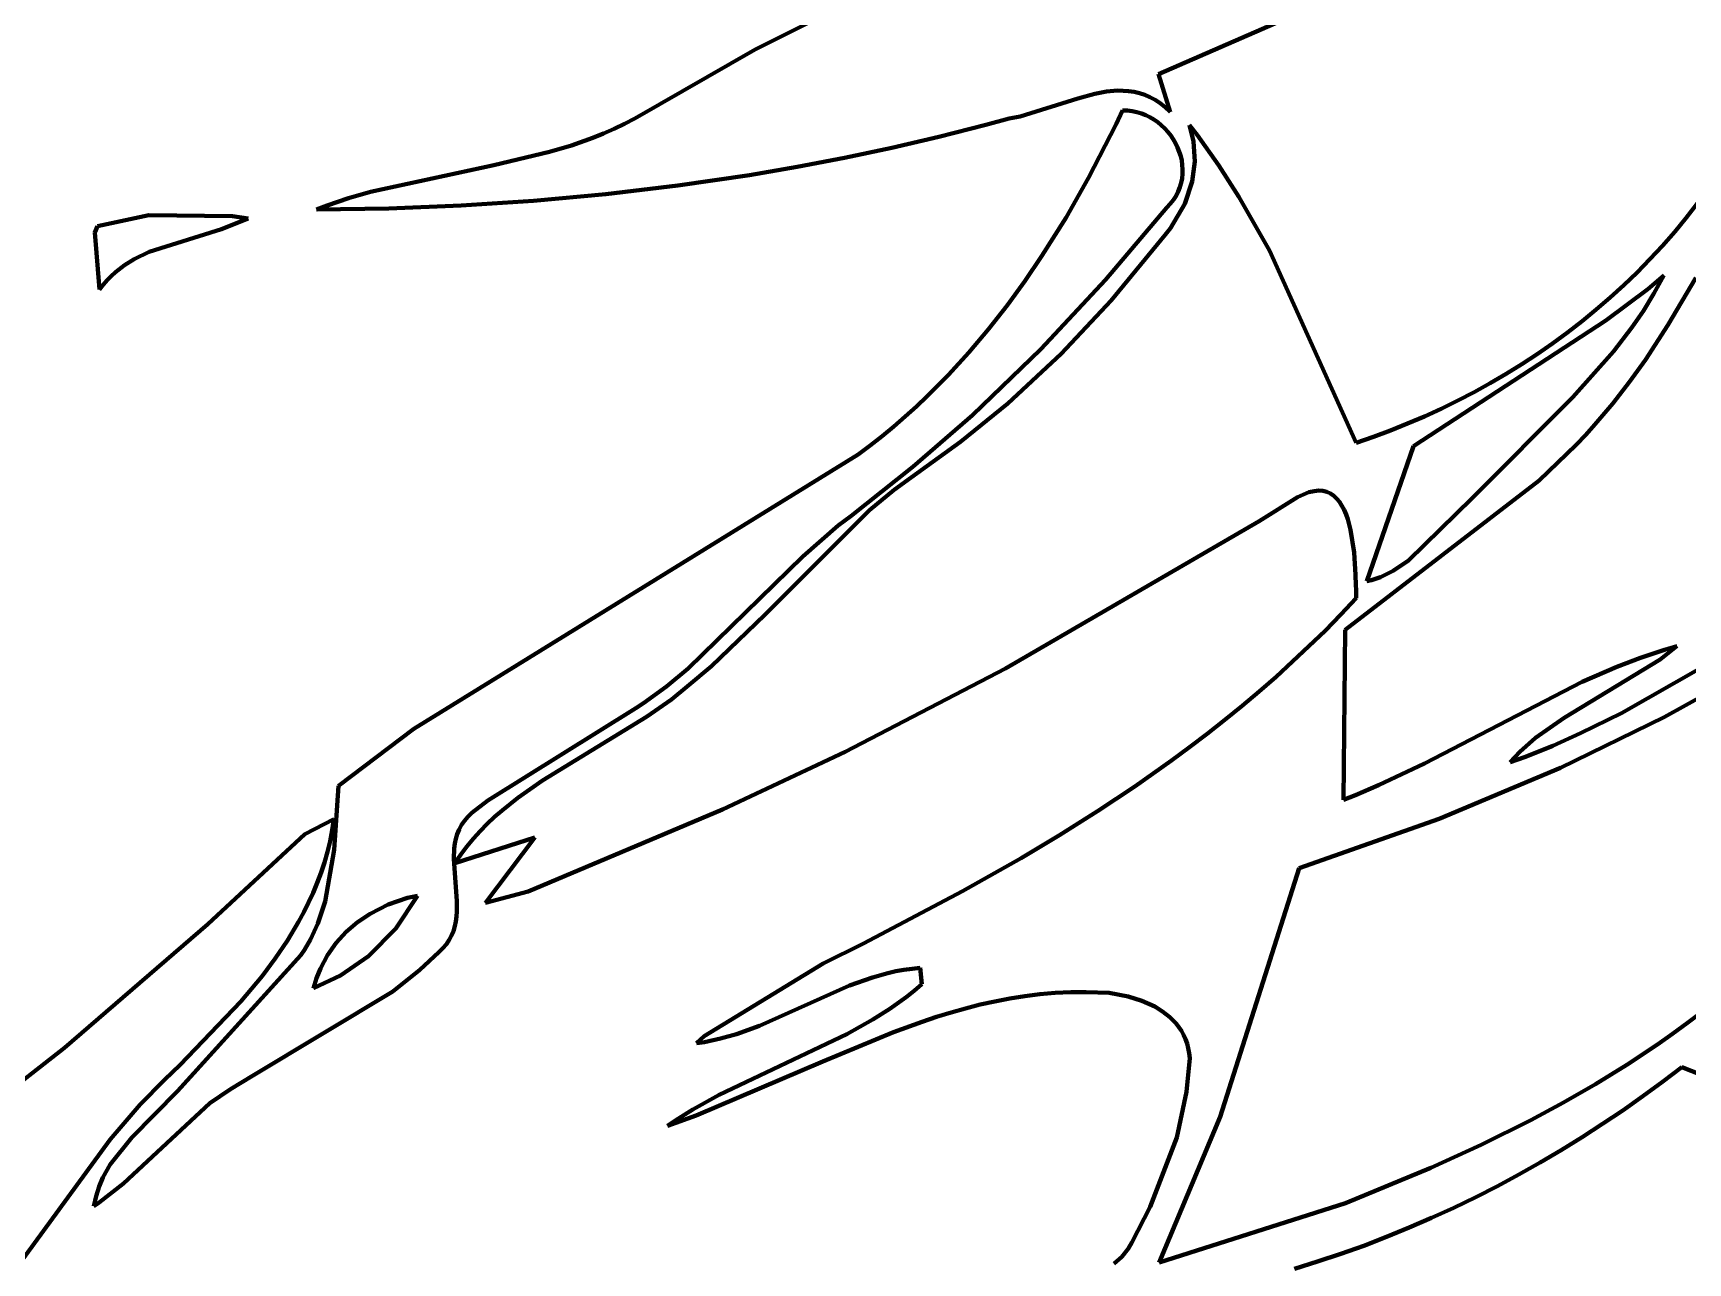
# Model space of a CAD drawing. Header units: millimetres. Extents: x 0 to 9.3, y 0 to 12.
# Drawn here: x 5.977 to 7.584, y 3.494 to 4.689 of the extents above; entities that cross this region are included whole.
import ezdxf

# ---------------------------------------------------------------- set-up
doc = ezdxf.new("R2010")
doc.units = ezdxf.units.MM
for name, color, linetype, lineweight in [('color#000000ff', 7, 'CONTINUOUS', 100), ('color#1c1c1cff', 7, 'CONTINUOUS', 100), ('color#212121ff', 7, 'CONTINUOUS', 100), ('color#ffffffff', 7, 'CONTINUOUS', 100)]:
    doc.layers.add(name, color=color, linetype=linetype, lineweight=lineweight)

msp = doc.modelspace()

# ---------------------------------------------------------------- linework, layer by layer
at = {"layer": 'color#000000ff'}
for p, q in [((7.0286, 4.6005), (7.0348, 4.6137)), ((7.0348, 4.6137), (7.0396, 4.6136)), ((7.0396, 4.6136), (7.0443, 4.613)), ((7.0443, 4.613), (7.0488, 4.6121)), ((7.0488, 4.6121), (7.0532, 4.6108)), ((7.0019, 4.5483), (7.0286, 4.6005)), ((7.0532, 4.6108), (7.0574, 4.6091)), ((7.0574, 4.6091), (7.0615, 4.6071)), ((7.0615, 4.6071), (7.0654, 4.6048)), ((7.0654, 4.6048), (7.0691, 4.6023)), ((7.0691, 4.6023), (7.0725, 4.5994)), ((7.0725, 4.5994), (7.0758, 4.5963)), ((7.0758, 4.5963), (7.0788, 4.593)), ((7.0788, 4.593), (7.0816, 4.5894)), ((7.0816, 4.5894), (7.0841, 4.5857)), ((7.0841, 4.5857), (7.0864, 4.5819)), ((7.0864, 4.5819), (7.0883, 4.5779)), ((7.0883, 4.5779), (7.0899, 4.5737)), ((7.0899, 4.5737), (7.0913, 4.5695)), ((7.0913, 4.5695), (7.0923, 4.5652)), ((7.0923, 4.5652), (7.0929, 4.5609)), ((6.9801, 4.5099), (7.0019, 4.5483)), ((7.0927, 4.5478), (7.0919, 4.5435)), ((7.0932, 4.5522), (7.0927, 4.5478)), ((7.0929, 4.5609), (7.0932, 4.5565)), ((7.0932, 4.5565), (7.0932, 4.5522)), ((7.0889, 4.535), (7.0868, 4.5309)), ((7.0906, 4.5392), (7.0889, 4.535)), ((7.0919, 4.5435), (7.0906, 4.5392)), ((7.0777, 4.5195), (7.0183, 4.4491)), ((7.0812, 4.5232), (7.0777, 4.5195)), ((7.0842, 4.527), (7.0812, 4.5232)), ((7.0868, 4.5309), (7.0842, 4.527)), ((6.9566, 4.4724), (6.9801, 4.5099)), ((6.9401, 4.4481), (6.9566, 4.4724)), ((6.9228, 4.4243), (6.9401, 4.4481)), ((7.0183, 4.4491), (6.9554, 4.3818)), ((6.9047, 4.4012), (6.9228, 4.4243)), ((6.8857, 4.3788), (6.9047, 4.4012)), ((6.866, 4.3571), (6.8857, 4.3788)), ((6.9554, 4.3818), (6.889, 4.3179)), ((6.8453, 4.3363), (6.866, 4.3571)), ((6.8238, 4.3164), (6.8347, 4.3262)), ((6.8347, 4.3262), (6.8453, 4.3363)), ((6.8014, 4.2974), (6.8127, 4.3068)), ((6.8127, 4.3068), (6.8238, 4.3164)), ((6.889, 4.3179), (6.8312, 4.2675)), ((6.7898, 4.2883), (6.8014, 4.2974)), ((6.3468, 4.0133), (6.778, 4.2795)), ((6.778, 4.2795), (6.7898, 4.2883)), ((6.8312, 4.2675), (6.7711, 4.2197)), ((6.7588, 4.2105), (6.7244, 4.1804)), ((6.7711, 4.2197), (6.7588, 4.2105)), ((6.7244, 4.1804), (6.6132, 4.0716)), ((6.6132, 4.0716), (6.5921, 4.0542)), ((6.5921, 4.0542), (6.5698, 4.0382)), ((6.5698, 4.0382), (6.5621, 4.0332)), ((6.5621, 4.0332), (6.4186, 3.9435)), ((6.2736, 3.9579), (6.3468, 4.0133)), ((6.2692, 3.8956), (6.2736, 3.9579)), ((6.4186, 3.9435), (6.4031, 3.9316)), ((6.2409, 3.9109), (6.269, 3.9253)), ((6.269, 3.9253), (6.2674, 3.9146)), ((6.3958, 3.9239), (6.3929, 3.9198)), ((6.3991, 3.9278), (6.3958, 3.9239)), ((6.4031, 3.9316), (6.3991, 3.9278)), ((6.1467, 3.8234), (6.2409, 3.9109)), ((6.2674, 3.9146), (6.2653, 3.904)), ((6.3875, 3.9064), (6.3865, 3.9017)), ((6.3889, 3.911), (6.3875, 3.9064)), ((6.3907, 3.9155), (6.3889, 3.911)), ((6.3929, 3.9198), (6.3907, 3.9155)), ((6.2628, 3.8937), (6.2599, 3.8835)), ((6.2606, 3.8454), (6.2692, 3.8956)), ((6.2653, 3.904), (6.2628, 3.8937)), ((6.3859, 3.8969), (6.3854, 3.887)), ((6.3865, 3.9017), (6.3859, 3.8969)), ((6.2566, 3.8735), (6.2529, 3.8636)), ((6.2599, 3.8835), (6.2566, 3.8735)), ((6.3854, 3.887), (6.3883, 3.8459)), ((6.2529, 3.8636), (6.2489, 3.8539)), ((6.2445, 3.8444), (6.2398, 3.835)), ((6.2489, 3.8539), (6.2445, 3.8444)), ((6.2535, 3.824), (6.2606, 3.8454)), ((6.3217, 3.8425), (6.3042, 3.8336)), ((6.3405, 3.8489), (6.3217, 3.8425)), ((6.3292, 3.8192), (6.3503, 3.8511)), ((6.3503, 3.8511), (6.3405, 3.8489)), ((6.3883, 3.8459), (6.3884, 3.8358)), ((6.2348, 3.8257), (6.2239, 3.8076)), ((6.2398, 3.835), (6.2348, 3.8257)), ((6.2921, 3.8254), (6.281, 3.8159)), ((6.3042, 3.8336), (6.2921, 3.8254)), ((6.3874, 3.8261), (6.3865, 3.8214)), ((6.388, 3.8309), (6.3874, 3.8261)), ((6.3884, 3.8358), (6.388, 3.8309)), ((6.0076, 3.7033), (6.1467, 3.8234)), ((6.2405, 3.7986), (6.2463, 3.8086)), ((6.2463, 3.8086), (6.2535, 3.824)), ((6.281, 3.8159), (6.2712, 3.8052)), ((6.3027, 3.7923), (6.3292, 3.8192)), ((6.3833, 3.8124), (6.3811, 3.8081)), ((6.3851, 3.8168), (6.3833, 3.8124)), ((6.3865, 3.8214), (6.3851, 3.8168)), ((6.1171, 3.6614), (6.2369, 3.7934)), ((6.2239, 3.8076), (6.2121, 3.7901)), ((6.2369, 3.7934), (6.2405, 3.7986)), ((6.2628, 3.7933), (6.2559, 3.7803)), ((6.2712, 3.8052), (6.2628, 3.7933)), ((6.2754, 3.7735), (6.3027, 3.7923)), ((6.3709, 3.7963), (6.3525, 3.7791)), ((6.3749, 3.8), (6.3709, 3.7963)), ((6.3783, 3.8039), (6.3749, 3.8)), ((6.3811, 3.8081), (6.3783, 3.8039)), ((6.2121, 3.7901), (6.1993, 3.773)), ((6.2559, 3.7803), (6.2523, 3.771)), ((6.3525, 3.7791), (6.3264, 3.7582)), ((6.1993, 3.773), (6.1788, 3.7484)), ((6.2494, 3.7612), (6.2754, 3.7735)), ((6.2523, 3.771), (6.2494, 3.7612)), ((6.1788, 3.7484), (6.1197, 3.6869)), ((6.3264, 3.7582), (6.1901, 3.6761)), ((5.9352, 3.6468), (6.0076, 3.7033)), ((6.1197, 3.6869), (6.1047, 3.6724)), ((6.1047, 3.6724), (6.0811, 3.6482)), ((6.1901, 3.6761), (6.1686, 3.6633)), ((6.0811, 3.6482), (6.0517, 3.6142)), ((6.1486, 3.6496), (6.0649, 3.5715)), ((6.0729, 3.6162), (6.1171, 3.6614)), ((6.1686, 3.6633), (6.1486, 3.6496)), ((6.0518, 3.5899), (6.0729, 3.6162)), ((6.0517, 3.6142), (5.9258, 3.4417)), ((6.0448, 3.5775), (6.0518, 3.5899)), ((6.0381, 3.5594), (6.041, 3.5687)), ((6.041, 3.5687), (6.0448, 3.5775)), ((6.0649, 3.5715), (6.0412, 3.553)), ((6.0361, 3.5496), (6.0381, 3.5594)), ((6.0412, 3.553), (6.0361, 3.5496))]:
    msp.add_line(p, q, dxfattribs=at)
at = {"layer": 'color#1c1c1cff'}
for p, q in [((6.3042, 3.8336), (6.3217, 3.8425)), ((6.3217, 3.8425), (6.3405, 3.8489)), ((6.3503, 3.8511), (6.3292, 3.8192)), ((6.3405, 3.8489), (6.3503, 3.8511)), ((6.281, 3.8159), (6.2921, 3.8254)), ((6.2921, 3.8254), (6.3042, 3.8336)), ((6.2712, 3.8052), (6.281, 3.8159)), ((6.3292, 3.8192), (6.3027, 3.7923)), ((6.2559, 3.7803), (6.2628, 3.7933)), ((6.2628, 3.7933), (6.2712, 3.8052)), ((6.3027, 3.7923), (6.2754, 3.7735)), ((6.2523, 3.771), (6.2559, 3.7803)), ((6.2754, 3.7735), (6.2494, 3.7612)), ((6.2494, 3.7612), (6.2523, 3.771))]:
    msp.add_line(p, q, dxfattribs=at)
at = {"layer": 'color#212121ff'}
for p, q in [((6.6782, 4.6729), (6.7615, 4.7148)), ((7.2104, 4.7103), (7.0699, 4.6491)), ((6.5612, 4.6059), (6.6782, 4.6729)), ((7.0699, 4.6491), (7.081, 4.6123)), ((7.0081, 4.63), (6.9913, 4.6255)), ((7.0192, 4.632), (7.0081, 4.63)), ((7.0301, 4.633), (7.0192, 4.632)), ((7.0355, 4.6329), (7.0301, 4.633)), ((7.0408, 4.6325), (7.0355, 4.6329)), ((7.0461, 4.6317), (7.0408, 4.6325)), ((7.0513, 4.6305), (7.0461, 4.6317)), ((7.0565, 4.6288), (7.0513, 4.6305)), ((7.0615, 4.6266), (7.0565, 4.6288)), ((6.9913, 4.6255), (6.9356, 4.6079)), ((7.0665, 4.6239), (7.0615, 4.6266)), ((7.0714, 4.6207), (7.0665, 4.6239)), ((7.0763, 4.6168), (7.0714, 4.6207)), ((7.081, 4.6123), (7.0763, 4.6168)), ((6.5309, 4.5914), (6.5411, 4.5959)), ((6.5411, 4.5959), (6.5512, 4.6007)), ((6.5512, 4.6007), (6.5612, 4.6059)), ((6.9021, 4.5997), (6.8566, 4.5882)), ((6.9248, 4.6059), (6.9021, 4.5997)), ((6.9356, 4.6079), (6.9248, 4.6059)), ((7.1038, 4.5837), (7.1, 4.5996)), ((7.1, 4.5996), (7.1073, 4.59)), ((6.4785, 4.5734), (6.4997, 4.5798)), ((6.4997, 4.5798), (6.5206, 4.5873)), ((6.5206, 4.5873), (6.5309, 4.5914)), ((6.8566, 4.5882), (6.8109, 4.5775)), ((7.1051, 4.5641), (7.1038, 4.5837)), ((7.1073, 4.59), (7.1283, 4.5604)), ((6.4244, 4.5605), (6.4785, 4.5734)), ((6.765, 4.5678), (6.7189, 4.559)), ((6.8109, 4.5775), (6.765, 4.5678)), ((7.1026, 4.5449), (7.1051, 4.5641)), ((6.3047, 4.5348), (6.4244, 4.5605)), ((6.6727, 4.551), (6.603, 4.5407)), ((6.7189, 4.559), (6.6727, 4.551)), ((7.1283, 4.5604), (7.1478, 4.5299)), ((6.2834, 4.5286), (6.3047, 4.5348)), ((6.5331, 4.5324), (6.463, 4.5259)), ((6.603, 4.5407), (6.5331, 4.5324)), ((7.0953, 4.523), (7.1026, 4.5449)), ((6.2521, 4.5174), (6.2625, 4.5214)), ((6.3224, 4.5184), (6.2521, 4.5174)), ((6.2625, 4.5214), (6.2834, 4.5286)), ((6.3927, 4.5213), (6.3224, 4.5184)), ((6.463, 4.5259), (6.3927, 4.5213)), ((7.0813, 4.4993), (7.0953, 4.523)), ((7.1478, 4.5299), (7.1774, 4.4776)), ((7.5823, 4.5096), (7.5933, 4.5237)), ((6.037, 4.4952), (6.0396, 4.5014)), ((6.0396, 4.5014), (6.0893, 4.5121)), ((6.0893, 4.5121), (6.1706, 4.511)), ((6.1857, 4.5087), (6.1598, 4.4985)), ((6.1706, 4.511), (6.1857, 4.5087)), ((7.0764, 4.493), (7.0813, 4.4993)), ((7.571, 4.4958), (7.5823, 4.5096)), ((6.0415, 4.4398), (6.037, 4.4952)), ((6.1598, 4.4985), (6.0898, 4.4764)), ((7.0239, 4.4291), (7.0764, 4.493)), ((7.5592, 4.4824), (7.571, 4.4958)), ((6.075, 4.4692), (6.0656, 4.4634)), ((6.0898, 4.4764), (6.075, 4.4692)), ((7.1774, 4.4776), (7.2618, 4.291)), ((7.5345, 4.4565), (7.547, 4.4693)), ((7.547, 4.4693), (7.5592, 4.4824)), ((6.0528, 4.4529), (6.0488, 4.4489)), ((6.0569, 4.4567), (6.0528, 4.4529)), ((6.0656, 4.4634), (6.0569, 4.4567)), ((7.5216, 4.4441), (7.5345, 4.4565)), ((7.5604, 4.4534), (7.5448, 4.4403)), ((7.5509, 4.436), (7.5604, 4.4534)), ((7.5915, 4.4512), (7.5645, 4.4052)), ((6.045, 4.4445), (6.0415, 4.4398)), ((6.0488, 4.4489), (6.045, 4.4445)), ((7.5448, 4.4403), (7.5042, 4.4097)), ((7.5084, 4.432), (7.5216, 4.4441)), ((7.5406, 4.4191), (7.5509, 4.436)), ((6.9753, 4.3775), (7.0239, 4.4291)), ((7.481, 4.409), (7.4948, 4.4203)), ((7.4948, 4.4203), (7.5084, 4.432)), ((7.5295, 4.4029), (7.5406, 4.4191)), ((7.5042, 4.4097), (7.3173, 4.2878)), ((7.4668, 4.398), (7.481, 4.409)), ((7.5115, 4.3795), (7.5295, 4.4029)), ((7.5645, 4.4052), (7.5427, 4.3717)), ((7.4376, 4.3772), (7.4523, 4.3874)), ((7.4523, 4.3874), (7.4668, 4.398)), ((6.9234, 4.3292), (6.9753, 4.3775)), ((7.4226, 4.3674), (7.4376, 4.3772)), ((7.4721, 4.3353), (7.5115, 4.3795)), ((7.5427, 4.3717), (7.5272, 4.3501)), ((7.3919, 4.3488), (7.4074, 4.3579)), ((7.4074, 4.3579), (7.4226, 4.3674)), ((7.3604, 4.3319), (7.3762, 4.3402)), ((7.3762, 4.3402), (7.3919, 4.3488)), ((7.5272, 4.3501), (7.5108, 4.329)), ((6.8776, 4.2919), (6.9234, 4.3292)), ((7.3281, 4.3166), (7.3443, 4.324)), ((7.3443, 4.324), (7.3604, 4.3319)), ((7.3743, 4.2372), (7.4721, 4.3353)), ((7.5108, 4.329), (7.4936, 4.3087)), ((7.2952, 4.3029), (7.3117, 4.3096)), ((7.3117, 4.3096), (7.3281, 4.3166)), ((7.4936, 4.3087), (7.4846, 4.2987)), ((6.8296, 4.2574), (6.8776, 4.2919)), ((7.2618, 4.291), (7.2785, 4.2967)), ((7.2785, 4.2967), (7.2952, 4.3029)), ((7.4846, 4.2987), (7.4753, 4.289)), ((7.3173, 4.2878), (7.272, 4.1565)), ((7.4753, 4.289), (7.4395, 4.2545)), ((6.7892, 4.2255), (6.813, 4.2452)), ((6.813, 4.2452), (6.8296, 4.2574)), ((7.2159, 4.2429), (7.2106, 4.2409)), ((7.2208, 4.2441), (7.2159, 4.2429)), ((7.2253, 4.2445), (7.2208, 4.2441)), ((7.2295, 4.2442), (7.2253, 4.2445)), ((7.2333, 4.2432), (7.2295, 4.2442)), ((7.2368, 4.2416), (7.2333, 4.2432)), ((7.4395, 4.2545), (7.2509, 4.1092)), ((7.2049, 4.238), (7.1676, 4.2149)), ((7.2106, 4.2409), (7.2049, 4.238)), ((7.24, 4.2394), (7.2368, 4.2416)), ((7.2429, 4.2367), (7.24, 4.2394)), ((7.2456, 4.2335), (7.2429, 4.2367)), ((7.2479, 4.2299), (7.2456, 4.2335)), ((7.25, 4.2258), (7.2479, 4.2299)), ((7.3124, 4.1765), (7.3743, 4.2372)), ((6.6875, 4.1238), (6.7892, 4.2255)), ((7.1676, 4.2149), (6.9211, 4.0717)), ((7.2519, 4.2214), (7.25, 4.2258)), ((7.2536, 4.2167), (7.2519, 4.2214)), ((7.2563, 4.2065), (7.2536, 4.2167)), ((7.2597, 4.1845), (7.2563, 4.2065)), ((7.2612, 4.1627), (7.2597, 4.1845)), ((7.2615, 4.1527), (7.2612, 4.1627)), ((7.2853, 4.1606), (7.2975, 4.1665)), ((7.2975, 4.1665), (7.3124, 4.1765)), ((7.2616, 4.1481), (7.2615, 4.1527)), ((7.2617, 4.1439), (7.2616, 4.1481)), ((7.272, 4.1565), (7.2765, 4.1577)), ((7.2765, 4.1577), (7.2853, 4.1606)), ((7.2467, 4.1241), (7.2617, 4.14)), ((7.2617, 4.14), (7.2617, 4.1439)), ((6.6357, 4.0739), (6.6875, 4.1238)), ((7.2315, 4.1085), (7.2467, 4.1241)), ((7.5192, 4.0285), (7.6868, 4.1236)), ((7.2159, 4.0933), (7.2315, 4.1085)), ((7.2509, 4.1092), (7.2495, 3.9443)), ((7.2, 4.0784), (7.2159, 4.0933)), ((7.5149, 4.0735), (7.5378, 4.0822)), ((7.5378, 4.0822), (7.5611, 4.0899)), ((7.573, 4.0933), (7.5569, 4.0806)), ((7.5611, 4.0899), (7.573, 4.0933)), ((6.612, 4.0542), (6.6357, 4.0739)), ((6.9211, 4.0717), (6.7654, 3.9909)), ((7.1839, 4.0638), (7.2, 4.0784)), ((7.5569, 4.0806), (7.4636, 4.0239)), ((7.4811, 4.0589), (7.5149, 4.0735)), ((6.5968, 4.0418), (6.612, 4.0542)), ((7.151, 4.0355), (7.1676, 4.0495)), ((7.1676, 4.0495), (7.1839, 4.0638)), ((7.328, 3.9796), (7.4811, 4.0589)), ((7.6307, 4.0632), (7.5607, 4.0246)), ((6.5727, 4.0248), (6.5968, 4.0418)), ((7.1341, 4.0218), (7.151, 4.0355)), ((6.4717, 3.9631), (6.5727, 4.0248)), ((7.1171, 4.0084), (7.1341, 4.0218)), ((7.4636, 4.0239), (7.436, 4.0043)), ((7.5607, 4.0246), (7.4601, 3.9754)), ((7.4795, 4.0088), (7.5192, 4.0285)), ((7.0998, 3.9952), (7.1171, 4.0084)), ((7.436, 4.0043), (7.4207, 3.9908)), ((7.4526, 3.9968), (7.4795, 4.0088)), ((6.7654, 3.9909), (6.6463, 3.9348)), ((7.0823, 3.9823), (7.0998, 3.9952)), ((7.4207, 3.9908), (7.4113, 3.9808)), ((7.4113, 3.9808), (7.4252, 3.9858)), ((7.4252, 3.9858), (7.439, 3.9911)), ((7.439, 3.9911), (7.4526, 3.9968)), ((7.0468, 3.9573), (7.0823, 3.9823)), ((7.2835, 3.9584), (7.328, 3.9796)), ((7.4601, 3.9754), (7.3422, 3.9258)), ((6.4477, 3.9462), (6.4717, 3.9631)), ((7.0106, 3.9332), (7.0468, 3.9573)), ((7.2609, 3.9488), (7.2835, 3.9584)), ((6.4325, 3.934), (6.4477, 3.9462)), ((7.2495, 3.9443), (7.2609, 3.9488)), ((6.4112, 3.9139), (6.418, 3.9209)), ((6.418, 3.9209), (6.4251, 3.9276)), ((6.4251, 3.9276), (6.4325, 3.934)), ((6.6463, 3.9348), (6.4577, 3.8552)), ((6.9738, 3.91), (7.0106, 3.9332)), ((7.3422, 3.9258), (7.2064, 3.8778)), ((6.3982, 3.899), (6.4046, 3.9066)), ((6.4046, 3.9066), (6.4112, 3.9139)), ((6.4164, 3.8442), (6.4643, 3.9077)), ((6.4643, 3.9077), (6.4388, 3.8995)), ((6.9364, 3.8876), (6.9738, 3.91)), ((6.4388, 3.8995), (6.3864, 3.8827)), ((6.3864, 3.8827), (6.3922, 3.8911)), ((6.3922, 3.8911), (6.3982, 3.899)), ((6.8795, 3.8554), (6.9364, 3.8876)), ((7.2064, 3.8778), (7.1295, 3.6362)), ((6.4577, 3.8552), (6.4164, 3.8442)), ((6.7832, 3.8048), (6.8795, 3.8554)), ((6.7443, 3.7854), (6.7832, 3.8048)), ((6.6285, 3.7148), (6.7443, 3.7854)), ((6.8148, 3.7777), (6.8071, 3.776)), ((6.8226, 3.7792), (6.8148, 3.7777)), ((6.8305, 3.7802), (6.8226, 3.7792)), ((6.8385, 3.781), (6.8305, 3.7802)), ((6.8399, 3.7652), (6.8385, 3.781)), ((6.7696, 3.7638), (6.6823, 3.7248)), ((6.7919, 3.7718), (6.7696, 3.7638)), ((6.8071, 3.776), (6.7919, 3.7718)), ((6.8324, 3.7588), (6.8399, 3.7652)), ((6.8089, 3.7412), (6.8248, 3.7526)), ((6.8248, 3.7526), (6.8324, 3.7588)), ((6.8967, 3.7453), (6.8824, 3.7417)), ((6.911, 3.7485), (6.8967, 3.7453)), ((6.9255, 3.7513), (6.911, 3.7485)), ((6.94, 3.7536), (6.9255, 3.7513)), ((6.9547, 3.7554), (6.94, 3.7536)), ((6.9695, 3.7567), (6.9547, 3.7554)), ((6.9845, 3.7574), (6.9695, 3.7567)), ((6.9996, 3.7575), (6.9845, 3.7574)), ((7.0219, 3.7566), (6.9996, 3.7575)), ((7.0403, 3.7533), (7.0219, 3.7566)), ((7.0537, 3.7491), (7.0403, 3.7533)), ((7.0662, 3.7434), (7.0537, 3.7491)), ((6.767, 3.7165), (6.7925, 3.7308)), ((6.7925, 3.7308), (6.8089, 3.7412)), ((6.8402, 3.7287), (6.8124, 3.7186)), ((6.8542, 3.7334), (6.8402, 3.7287)), ((6.8683, 3.7377), (6.8542, 3.7334)), ((6.8824, 3.7417), (6.8683, 3.7377)), ((7.0738, 3.7387), (7.0662, 3.7434)), ((7.0808, 3.7332), (7.0738, 3.7387)), ((7.0868, 3.7269), (7.0808, 3.7332)), ((7.5834, 3.7275), (7.5977, 3.7383)), ((6.6211, 3.7078), (6.6285, 3.7148)), ((6.6446, 3.7123), (6.629, 3.709)), ((6.6432, 3.6578), (6.767, 3.7165)), ((6.6599, 3.7166), (6.6446, 3.7123)), ((6.6823, 3.7248), (6.6599, 3.7166)), ((6.8124, 3.7186), (6.7437, 3.6902)), ((7.0895, 3.7234), (7.0868, 3.7269)), ((7.092, 3.7198), (7.0895, 3.7234)), ((7.0941, 3.7159), (7.092, 3.7198)), ((7.096, 3.7118), (7.0941, 3.7159)), ((7.5543, 3.7067), (7.569, 3.7169)), ((7.569, 3.7169), (7.5834, 3.7275)), ((6.629, 3.709), (6.6211, 3.7078)), ((7.0975, 3.7075), (7.096, 3.7118)), ((7.0987, 3.703), (7.0975, 3.7075)), ((7.0996, 3.6982), (7.0987, 3.703)), ((7.1001, 3.6932), (7.0996, 3.6982)), ((7.5245, 3.6869), (7.5543, 3.7067)), ((6.7437, 3.6902), (6.6207, 3.6377)), ((7.0971, 3.6607), (7.1001, 3.6932)), ((7.494, 3.6681), (7.5245, 3.6869)), ((7.5779, 3.6847), (7.5591, 3.6703)), ((7.6034, 3.6746), (7.5779, 3.6847)), ((7.4629, 3.6502), (7.494, 3.6681)), ((7.5591, 3.6703), (7.54, 3.6563)), ((6.6176, 3.6436), (6.6432, 3.6578)), ((7.0875, 3.6161), (7.0971, 3.6607)), ((7.4313, 3.6332), (7.4629, 3.6502)), ((7.54, 3.6563), (7.5206, 3.6426)), ((6.6207, 3.6377), (6.593, 3.6277)), ((6.593, 3.6277), (6.6011, 3.6332)), ((6.6011, 3.6332), (6.6176, 3.6436)), ((7.1295, 3.6362), (7.0703, 3.4949)), ((7.3831, 3.6092), (7.4313, 3.6332)), ((7.5206, 3.6426), (7.501, 3.6294)), ((7.0618, 3.549), (7.0875, 3.6161)), ((7.4811, 3.6165), (7.4609, 3.604)), ((7.501, 3.6294), (7.4811, 3.6165)), ((7.3341, 3.5868), (7.3831, 3.6092)), ((7.4609, 3.604), (7.4405, 3.592)), ((7.2514, 3.5526), (7.3341, 3.5868)), ((7.4405, 3.592), (7.4198, 3.5803)), ((7.3989, 3.5691), (7.3778, 3.5583)), ((7.4198, 3.5803), (7.3989, 3.5691)), ((7.0703, 3.4949), (7.2514, 3.5526)), ((7.3778, 3.5583), (7.3564, 3.548)), ((7.0439, 3.5142), (7.0618, 3.549)), ((7.3349, 3.5381), (7.3131, 3.5287)), ((7.3564, 3.548), (7.3349, 3.5381)), ((7.2912, 3.5197), (7.2691, 3.5112)), ((7.3131, 3.5287), (7.2912, 3.5197)), ((7.0341, 3.5003), (7.0404, 3.5081)), ((7.0404, 3.5081), (7.0439, 3.5142)), ((7.2468, 3.5033), (7.2243, 3.4958)), ((7.2691, 3.5112), (7.2468, 3.5033)), ((7.0266, 3.494), (7.0341, 3.5003)), ((7.2243, 3.4958), (7.2017, 3.4888))]:
    msp.add_line(p, q, dxfattribs=at)
at = {"layer": 'color#ffffffff'}
for p, q in [((6.7615, 4.7148), (6.6782, 4.6729)), ((7.0699, 4.6491), (7.2104, 4.7103)), ((6.6782, 4.6729), (6.5612, 4.6059)), ((7.081, 4.6123), (7.0699, 4.6491)), ((6.9913, 4.6255), (7.0081, 4.63)), ((7.0081, 4.63), (7.0192, 4.632)), ((7.0192, 4.632), (7.0301, 4.633)), ((7.0301, 4.633), (7.0355, 4.6329)), ((7.0355, 4.6329), (7.0408, 4.6325)), ((7.0408, 4.6325), (7.0461, 4.6317)), ((7.0461, 4.6317), (7.0513, 4.6305)), ((7.0513, 4.6305), (7.0565, 4.6288)), ((7.0565, 4.6288), (7.0615, 4.6266)), ((6.9356, 4.6079), (6.9913, 4.6255)), ((7.0348, 4.6137), (7.0286, 4.6005)), ((7.0396, 4.6136), (7.0348, 4.6137)), ((7.0443, 4.613), (7.0396, 4.6136)), ((7.0488, 4.6121), (7.0443, 4.613)), ((7.0532, 4.6108), (7.0488, 4.6121)), ((7.0615, 4.6266), (7.0665, 4.6239)), ((7.0665, 4.6239), (7.0714, 4.6207)), ((7.0714, 4.6207), (7.0763, 4.6168)), ((7.0763, 4.6168), (7.081, 4.6123)), ((6.5411, 4.5959), (6.5309, 4.5914)), ((6.5512, 4.6007), (6.5411, 4.5959)), ((6.5612, 4.6059), (6.5512, 4.6007)), ((6.8566, 4.5882), (6.9021, 4.5997)), ((6.9021, 4.5997), (6.9248, 4.6059)), ((6.9248, 4.6059), (6.9356, 4.6079)), ((7.0286, 4.6005), (7.0019, 4.5483)), ((7.0574, 4.6091), (7.0532, 4.6108)), ((7.0615, 4.6071), (7.0574, 4.6091)), ((7.0654, 4.6048), (7.0615, 4.6071)), ((7.0691, 4.6023), (7.0654, 4.6048)), ((7.0725, 4.5994), (7.0691, 4.6023)), ((7.0758, 4.5963), (7.0725, 4.5994)), ((7.0788, 4.593), (7.0758, 4.5963)), ((7.1073, 4.59), (7.1, 4.5996)), ((7.1, 4.5996), (7.1038, 4.5837)), ((6.4997, 4.5798), (6.4785, 4.5734)), ((6.5206, 4.5873), (6.4997, 4.5798)), ((6.5309, 4.5914), (6.5206, 4.5873)), ((6.8109, 4.5775), (6.8566, 4.5882)), ((7.0816, 4.5894), (7.0788, 4.593)), ((7.0841, 4.5857), (7.0816, 4.5894)), ((7.0864, 4.5819), (7.0841, 4.5857)), ((7.0883, 4.5779), (7.0864, 4.5819)), ((7.1038, 4.5837), (7.1051, 4.5641)), ((7.1283, 4.5604), (7.1073, 4.59)), ((6.4785, 4.5734), (6.4244, 4.5605)), ((6.7189, 4.559), (6.765, 4.5678)), ((6.765, 4.5678), (6.8109, 4.5775)), ((7.0899, 4.5737), (7.0883, 4.5779)), ((7.0913, 4.5695), (7.0899, 4.5737)), ((7.0923, 4.5652), (7.0913, 4.5695)), ((7.0929, 4.5609), (7.0923, 4.5652)), ((7.1051, 4.5641), (7.1026, 4.5449)), ((6.4244, 4.5605), (6.3047, 4.5348)), ((6.603, 4.5407), (6.6727, 4.551)), ((6.6727, 4.551), (6.7189, 4.559)), ((7.0019, 4.5483), (6.9801, 4.5099)), ((7.0919, 4.5435), (7.0927, 4.5478)), ((7.0927, 4.5478), (7.0932, 4.5522)), ((7.0932, 4.5565), (7.0929, 4.5609)), ((7.0932, 4.5522), (7.0932, 4.5565)), ((7.1478, 4.5299), (7.1283, 4.5604)), ((6.3047, 4.5348), (6.2834, 4.5286)), ((6.463, 4.5259), (6.5331, 4.5324)), ((6.5331, 4.5324), (6.603, 4.5407)), ((7.0868, 4.5309), (7.0889, 4.535)), ((7.0889, 4.535), (7.0906, 4.5392)), ((7.0906, 4.5392), (7.0919, 4.5435)), ((7.1026, 4.5449), (7.0953, 4.523)), ((6.2625, 4.5214), (6.2521, 4.5174)), ((6.2521, 4.5174), (6.3224, 4.5184)), ((6.2834, 4.5286), (6.2625, 4.5214)), ((6.3224, 4.5184), (6.3927, 4.5213)), ((6.3927, 4.5213), (6.463, 4.5259)), ((7.0183, 4.4491), (7.0777, 4.5195)), ((7.0777, 4.5195), (7.0812, 4.5232)), ((7.0812, 4.5232), (7.0842, 4.527)), ((7.0953, 4.523), (7.0813, 4.4993)), ((7.0842, 4.527), (7.0868, 4.5309)), ((7.1774, 4.4776), (7.1478, 4.5299)), ((7.5933, 4.5237), (7.5823, 4.5096)), ((6.0396, 4.5014), (6.037, 4.4952)), ((6.0893, 4.5121), (6.0396, 4.5014)), ((6.1706, 4.511), (6.0893, 4.5121)), ((6.1598, 4.4985), (6.1857, 4.5087)), ((6.1857, 4.5087), (6.1706, 4.511)), ((6.9801, 4.5099), (6.9566, 4.4724)), ((7.0813, 4.4993), (7.0764, 4.493)), ((7.5823, 4.5096), (7.571, 4.4958)), ((6.037, 4.4952), (6.0415, 4.4398)), ((6.0898, 4.4764), (6.1598, 4.4985)), ((7.0764, 4.493), (7.0239, 4.4291)), ((7.571, 4.4958), (7.5592, 4.4824)), ((6.0656, 4.4634), (6.075, 4.4692)), ((6.075, 4.4692), (6.0898, 4.4764)), ((6.9566, 4.4724), (6.9401, 4.4481)), ((7.2618, 4.291), (7.1774, 4.4776)), ((7.547, 4.4693), (7.5345, 4.4565)), ((7.5592, 4.4824), (7.547, 4.4693)), ((6.0488, 4.4489), (6.0528, 4.4529)), ((6.0528, 4.4529), (6.0569, 4.4567)), ((6.0569, 4.4567), (6.0656, 4.4634)), ((7.5345, 4.4565), (7.5216, 4.4441)), ((7.5448, 4.4403), (7.5604, 4.4534)), ((7.5604, 4.4534), (7.5509, 4.436)), ((7.5645, 4.4052), (7.5915, 4.4512)), ((6.0415, 4.4398), (6.045, 4.4445)), ((6.045, 4.4445), (6.0488, 4.4489)), ((6.9401, 4.4481), (6.9228, 4.4243)), ((6.9554, 4.3818), (7.0183, 4.4491)), ((7.5042, 4.4097), (7.5448, 4.4403)), ((7.5216, 4.4441), (7.5084, 4.432)), ((7.5509, 4.436), (7.5406, 4.4191)), ((6.9228, 4.4243), (6.9047, 4.4012)), ((7.0239, 4.4291), (6.9753, 4.3775)), ((7.4948, 4.4203), (7.481, 4.409)), ((7.5084, 4.432), (7.4948, 4.4203)), ((7.5406, 4.4191), (7.5295, 4.4029)), ((7.3173, 4.2878), (7.5042, 4.4097)), ((7.481, 4.409), (7.4668, 4.398)), ((7.5295, 4.4029), (7.5115, 4.3795)), ((7.5427, 4.3717), (7.5645, 4.4052)), ((6.9047, 4.4012), (6.8857, 4.3788)), ((7.4523, 4.3874), (7.4376, 4.3772)), ((7.4668, 4.398), (7.4523, 4.3874)), ((6.8857, 4.3788), (6.866, 4.3571)), ((6.889, 4.3179), (6.9554, 4.3818)), ((6.9753, 4.3775), (6.9234, 4.3292)), ((7.4376, 4.3772), (7.4226, 4.3674)), ((7.5115, 4.3795), (7.4721, 4.3353)), ((7.5272, 4.3501), (7.5427, 4.3717)), ((6.866, 4.3571), (6.8453, 4.3363)), ((7.4074, 4.3579), (7.3919, 4.3488)), ((7.4226, 4.3674), (7.4074, 4.3579)), ((7.3762, 4.3402), (7.3604, 4.3319)), ((7.3919, 4.3488), (7.3762, 4.3402)), ((7.5108, 4.329), (7.5272, 4.3501)), ((6.8347, 4.3262), (6.8238, 4.3164)), ((6.8453, 4.3363), (6.8347, 4.3262)), ((6.9234, 4.3292), (6.8776, 4.2919)), ((7.3443, 4.324), (7.3281, 4.3166)), ((7.3604, 4.3319), (7.3443, 4.324)), ((7.4721, 4.3353), (7.3743, 4.2372)), ((7.4936, 4.3087), (7.5108, 4.329)), ((6.8127, 4.3068), (6.8014, 4.2974)), ((6.8238, 4.3164), (6.8127, 4.3068)), ((6.8312, 4.2675), (6.889, 4.3179)), ((7.3117, 4.3096), (7.2952, 4.3029)), ((7.3281, 4.3166), (7.3117, 4.3096)), ((7.4846, 4.2987), (7.4936, 4.3087)), ((6.8014, 4.2974), (6.7898, 4.2883)), ((6.8776, 4.2919), (6.8296, 4.2574)), ((7.2785, 4.2967), (7.2618, 4.291)), ((7.2952, 4.3029), (7.2785, 4.2967)), ((7.4753, 4.289), (7.4846, 4.2987)), ((6.778, 4.2795), (6.3468, 4.0133)), ((6.7898, 4.2883), (6.778, 4.2795)), ((7.272, 4.1565), (7.3173, 4.2878)), ((7.4395, 4.2545), (7.4753, 4.289)), ((6.7711, 4.2197), (6.8312, 4.2675)), ((6.813, 4.2452), (6.7892, 4.2255)), ((6.8296, 4.2574), (6.813, 4.2452)), ((7.2106, 4.2409), (7.2159, 4.2429)), ((7.2159, 4.2429), (7.2208, 4.2441)), ((7.2208, 4.2441), (7.2253, 4.2445)), ((7.2253, 4.2445), (7.2295, 4.2442)), ((7.2295, 4.2442), (7.2333, 4.2432)), ((7.2333, 4.2432), (7.2368, 4.2416)), ((7.2509, 4.1092), (7.4395, 4.2545)), ((7.1676, 4.2149), (7.2049, 4.238)), ((7.2049, 4.238), (7.2106, 4.2409)), ((7.2368, 4.2416), (7.24, 4.2394)), ((7.24, 4.2394), (7.2429, 4.2367)), ((7.2429, 4.2367), (7.2456, 4.2335)), ((7.2456, 4.2335), (7.2479, 4.2299)), ((7.2479, 4.2299), (7.25, 4.2258)), ((7.3743, 4.2372), (7.3124, 4.1765)), ((6.7892, 4.2255), (6.6875, 4.1238)), ((6.7244, 4.1804), (6.7588, 4.2105)), ((6.7588, 4.2105), (6.7711, 4.2197)), ((6.9211, 4.0717), (7.1676, 4.2149)), ((7.25, 4.2258), (7.2519, 4.2214)), ((7.2519, 4.2214), (7.2536, 4.2167)), ((7.2536, 4.2167), (7.2563, 4.2065)), ((7.2563, 4.2065), (7.2597, 4.1845)), ((6.6132, 4.0716), (6.7244, 4.1804)), ((7.2597, 4.1845), (7.2612, 4.1627)), ((7.2612, 4.1627), (7.2615, 4.1527)), ((7.2975, 4.1665), (7.2853, 4.1606)), ((7.3124, 4.1765), (7.2975, 4.1665)), ((7.2615, 4.1527), (7.2616, 4.1481)), ((7.2616, 4.1481), (7.2617, 4.1439)), ((7.2765, 4.1577), (7.272, 4.1565)), ((7.2853, 4.1606), (7.2765, 4.1577)), ((7.2617, 4.14), (7.2467, 4.1241)), ((7.2617, 4.1439), (7.2617, 4.14)), ((6.6875, 4.1238), (6.6357, 4.0739)), ((7.2467, 4.1241), (7.2315, 4.1085)), ((7.6868, 4.1236), (7.5192, 4.0285)), ((7.2315, 4.1085), (7.2159, 4.0933)), ((7.2495, 3.9443), (7.2509, 4.1092)), ((7.2159, 4.0933), (7.2, 4.0784)), ((7.5378, 4.0822), (7.5149, 4.0735)), ((7.5611, 4.0899), (7.5378, 4.0822)), ((7.5569, 4.0806), (7.573, 4.0933)), ((7.573, 4.0933), (7.5611, 4.0899)), ((6.5921, 4.0542), (6.6132, 4.0716)), ((6.6357, 4.0739), (6.612, 4.0542)), ((6.7654, 3.9909), (6.9211, 4.0717)), ((7.2, 4.0784), (7.1839, 4.0638)), ((7.4636, 4.0239), (7.5569, 4.0806)), ((7.5149, 4.0735), (7.4811, 4.0589)), ((6.5698, 4.0382), (6.5921, 4.0542)), ((6.612, 4.0542), (6.5968, 4.0418)), ((7.1676, 4.0495), (7.151, 4.0355)), ((7.1839, 4.0638), (7.1676, 4.0495)), ((7.4811, 4.0589), (7.328, 3.9796)), ((7.5607, 4.0246), (7.6307, 4.0632)), ((6.5621, 4.0332), (6.5698, 4.0382)), ((6.5968, 4.0418), (6.5727, 4.0248)), ((7.151, 4.0355), (7.1341, 4.0218)), ((6.4186, 3.9435), (6.5621, 4.0332)), ((6.5727, 4.0248), (6.4717, 3.9631)), ((7.1341, 4.0218), (7.1171, 4.0084)), ((7.436, 4.0043), (7.4636, 4.0239)), ((7.4601, 3.9754), (7.5607, 4.0246)), ((7.5192, 4.0285), (7.4795, 4.0088)), ((6.3468, 4.0133), (6.2736, 3.9579)), ((7.1171, 4.0084), (7.0998, 3.9952)), ((7.4207, 3.9908), (7.436, 4.0043)), ((7.4795, 4.0088), (7.4526, 3.9968)), ((6.6463, 3.9348), (6.7654, 3.9909)), ((7.0998, 3.9952), (7.0823, 3.9823)), ((7.4113, 3.9808), (7.4207, 3.9908)), ((7.4252, 3.9858), (7.4113, 3.9808)), ((7.439, 3.9911), (7.4252, 3.9858)), ((7.4526, 3.9968), (7.439, 3.9911)), ((7.0823, 3.9823), (7.0468, 3.9573)), ((7.328, 3.9796), (7.2835, 3.9584)), ((7.3422, 3.9258), (7.4601, 3.9754)), ((6.2736, 3.9579), (6.2692, 3.8956)), ((6.4717, 3.9631), (6.4477, 3.9462)), ((7.0468, 3.9573), (7.0106, 3.9332)), ((7.2835, 3.9584), (7.2609, 3.9488)), ((6.4031, 3.9316), (6.4186, 3.9435)), ((6.4477, 3.9462), (6.4325, 3.934)), ((7.2609, 3.9488), (7.2495, 3.9443)), ((6.269, 3.9253), (6.2409, 3.9109)), ((6.2674, 3.9146), (6.269, 3.9253)), ((6.3929, 3.9198), (6.3958, 3.9239)), ((6.3958, 3.9239), (6.3991, 3.9278)), ((6.3991, 3.9278), (6.4031, 3.9316)), ((6.418, 3.9209), (6.4112, 3.9139)), ((6.4251, 3.9276), (6.418, 3.9209)), ((6.4325, 3.934), (6.4251, 3.9276)), ((6.4577, 3.8552), (6.6463, 3.9348)), ((7.0106, 3.9332), (6.9738, 3.91)), ((7.2064, 3.8778), (7.3422, 3.9258)), ((6.2409, 3.9109), (6.1467, 3.8234)), ((6.2653, 3.904), (6.2674, 3.9146)), ((6.3865, 3.9017), (6.3875, 3.9064)), ((6.3875, 3.9064), (6.3889, 3.911)), ((6.3889, 3.911), (6.3907, 3.9155)), ((6.3907, 3.9155), (6.3929, 3.9198)), ((6.4046, 3.9066), (6.3982, 3.899)), ((6.4112, 3.9139), (6.4046, 3.9066)), ((6.4643, 3.9077), (6.4164, 3.8442)), ((6.4388, 3.8995), (6.4643, 3.9077)), ((6.9738, 3.91), (6.9364, 3.8876)), ((6.2599, 3.8835), (6.2628, 3.8937)), ((6.2692, 3.8956), (6.2606, 3.8454)), ((6.2628, 3.8937), (6.2653, 3.904)), ((6.3854, 3.887), (6.3859, 3.8969)), ((6.3859, 3.8969), (6.3865, 3.9017)), ((6.3864, 3.8827), (6.4388, 3.8995)), ((6.3922, 3.8911), (6.3864, 3.8827)), ((6.3982, 3.899), (6.3922, 3.8911)), ((6.2529, 3.8636), (6.2566, 3.8735)), ((6.2566, 3.8735), (6.2599, 3.8835)), ((6.3883, 3.8459), (6.3854, 3.887)), ((6.9364, 3.8876), (6.8795, 3.8554)), ((7.1295, 3.6362), (7.2064, 3.8778)), ((6.2489, 3.8539), (6.2529, 3.8636)), ((6.2398, 3.835), (6.2445, 3.8444)), ((6.2445, 3.8444), (6.2489, 3.8539)), ((6.2606, 3.8454), (6.2535, 3.824)), ((6.3884, 3.8358), (6.3883, 3.8459)), ((6.4164, 3.8442), (6.4577, 3.8552)), ((6.8795, 3.8554), (6.7832, 3.8048)), ((6.2239, 3.8076), (6.2348, 3.8257)), ((6.2348, 3.8257), (6.2398, 3.835)), ((6.3865, 3.8214), (6.3874, 3.8261)), ((6.3874, 3.8261), (6.388, 3.8309)), ((6.388, 3.8309), (6.3884, 3.8358)), ((6.1467, 3.8234), (6.0076, 3.7033)), ((6.2463, 3.8086), (6.2405, 3.7986)), ((6.2535, 3.824), (6.2463, 3.8086)), ((6.3811, 3.8081), (6.3833, 3.8124)), ((6.3833, 3.8124), (6.3851, 3.8168)), ((6.3851, 3.8168), (6.3865, 3.8214)), ((6.2369, 3.7934), (6.1171, 3.6614)), ((6.2121, 3.7901), (6.2239, 3.8076)), ((6.2405, 3.7986), (6.2369, 3.7934)), ((6.3525, 3.7791), (6.3709, 3.7963)), ((6.3709, 3.7963), (6.3749, 3.8)), ((6.3749, 3.8), (6.3783, 3.8039)), ((6.3783, 3.8039), (6.3811, 3.8081)), ((6.7832, 3.8048), (6.7443, 3.7854)), ((6.1993, 3.773), (6.2121, 3.7901)), ((6.3264, 3.7582), (6.3525, 3.7791)), ((6.7443, 3.7854), (6.6285, 3.7148)), ((6.8071, 3.776), (6.8148, 3.7777)), ((6.8148, 3.7777), (6.8226, 3.7792)), ((6.8226, 3.7792), (6.8305, 3.7802)), ((6.8305, 3.7802), (6.8385, 3.781)), ((6.8385, 3.781), (6.8399, 3.7652)), ((6.1788, 3.7484), (6.1993, 3.773)), ((6.6823, 3.7248), (6.7696, 3.7638)), ((6.7696, 3.7638), (6.7919, 3.7718)), ((6.7919, 3.7718), (6.8071, 3.776)), ((6.8399, 3.7652), (6.8324, 3.7588)), ((6.1197, 3.6869), (6.1788, 3.7484)), ((6.1901, 3.6761), (6.3264, 3.7582)), ((6.8248, 3.7526), (6.8089, 3.7412)), ((6.8324, 3.7588), (6.8248, 3.7526)), ((6.8824, 3.7417), (6.8967, 3.7453)), ((6.8967, 3.7453), (6.911, 3.7485)), ((6.911, 3.7485), (6.9255, 3.7513)), ((6.9255, 3.7513), (6.94, 3.7536)), ((6.94, 3.7536), (6.9547, 3.7554)), ((6.9547, 3.7554), (6.9695, 3.7567)), ((6.9695, 3.7567), (6.9845, 3.7574)), ((6.9845, 3.7574), (6.9996, 3.7575)), ((6.9996, 3.7575), (7.0219, 3.7566)), ((7.0219, 3.7566), (7.0403, 3.7533)), ((7.0403, 3.7533), (7.0537, 3.7491)), ((7.0537, 3.7491), (7.0662, 3.7434)), ((6.7925, 3.7308), (6.767, 3.7165)), ((6.8089, 3.7412), (6.7925, 3.7308)), ((6.8124, 3.7186), (6.8402, 3.7287)), ((6.8402, 3.7287), (6.8542, 3.7334)), ((6.8542, 3.7334), (6.8683, 3.7377)), ((6.8683, 3.7377), (6.8824, 3.7417)), ((7.0662, 3.7434), (7.0738, 3.7387)), ((7.0738, 3.7387), (7.0808, 3.7332)), ((7.0808, 3.7332), (7.0868, 3.7269)), ((7.5977, 3.7383), (7.5834, 3.7275)), ((6.6285, 3.7148), (6.6211, 3.7078)), ((6.629, 3.709), (6.6446, 3.7123)), ((6.767, 3.7165), (6.6432, 3.6578)), ((6.6446, 3.7123), (6.6599, 3.7166)), ((6.6599, 3.7166), (6.6823, 3.7248)), ((6.7437, 3.6902), (6.8124, 3.7186)), ((7.0868, 3.7269), (7.0895, 3.7234)), ((7.0895, 3.7234), (7.092, 3.7198)), ((7.092, 3.7198), (7.0941, 3.7159)), ((7.0941, 3.7159), (7.096, 3.7118)), ((7.569, 3.7169), (7.5543, 3.7067)), ((7.5834, 3.7275), (7.569, 3.7169)), ((6.0076, 3.7033), (5.9352, 3.6468)), ((6.6211, 3.7078), (6.629, 3.709)), ((7.096, 3.7118), (7.0975, 3.7075)), ((7.0975, 3.7075), (7.0987, 3.703)), ((7.0987, 3.703), (7.0996, 3.6982)), ((7.0996, 3.6982), (7.1001, 3.6932)), ((7.5543, 3.7067), (7.5245, 3.6869)), ((6.1047, 3.6724), (6.1197, 3.6869)), ((6.6207, 3.6377), (6.7437, 3.6902)), ((7.1001, 3.6932), (7.0971, 3.6607)), ((7.5245, 3.6869), (7.494, 3.6681)), ((7.5591, 3.6703), (7.5779, 3.6847)), ((7.5779, 3.6847), (7.6034, 3.6746)), ((6.0811, 3.6482), (6.1047, 3.6724)), ((6.1686, 3.6633), (6.1901, 3.6761)), ((7.494, 3.6681), (7.4629, 3.6502)), ((7.54, 3.6563), (7.5591, 3.6703)), ((6.0517, 3.6142), (6.0811, 3.6482)), ((6.0649, 3.5715), (6.1486, 3.6496)), ((6.1171, 3.6614), (6.0729, 3.6162)), ((6.1486, 3.6496), (6.1686, 3.6633)), ((6.6432, 3.6578), (6.6176, 3.6436)), ((7.0971, 3.6607), (7.0875, 3.6161)), ((7.4629, 3.6502), (7.4313, 3.6332)), ((7.5206, 3.6426), (7.54, 3.6563)), ((6.593, 3.6277), (6.6207, 3.6377)), ((6.6011, 3.6332), (6.593, 3.6277)), ((6.6176, 3.6436), (6.6011, 3.6332)), ((7.0703, 3.4949), (7.1295, 3.6362)), ((7.4313, 3.6332), (7.3831, 3.6092)), ((7.501, 3.6294), (7.5206, 3.6426)), ((6.0729, 3.6162), (6.0518, 3.5899)), ((7.0875, 3.6161), (7.0618, 3.549)), ((7.4609, 3.604), (7.4811, 3.6165)), ((7.4811, 3.6165), (7.501, 3.6294)), ((5.9258, 3.4417), (6.0517, 3.6142)), ((7.3831, 3.6092), (7.3341, 3.5868)), ((7.4405, 3.592), (7.4609, 3.604)), ((6.0518, 3.5899), (6.0448, 3.5775)), ((7.3341, 3.5868), (7.2514, 3.5526)), ((7.4198, 3.5803), (7.4405, 3.592)), ((6.041, 3.5687), (6.0381, 3.5594)), ((6.0448, 3.5775), (6.041, 3.5687)), ((6.0412, 3.553), (6.0649, 3.5715)), ((7.3778, 3.5583), (7.3989, 3.5691)), ((7.3989, 3.5691), (7.4198, 3.5803)), ((6.0381, 3.5594), (6.0361, 3.5496)), ((6.0361, 3.5496), (6.0412, 3.553)), ((7.2514, 3.5526), (7.0703, 3.4949)), ((7.3564, 3.548), (7.3778, 3.5583)), ((7.0618, 3.549), (7.0439, 3.5142)), ((7.3131, 3.5287), (7.3349, 3.5381)), ((7.3349, 3.5381), (7.3564, 3.548)), ((7.2691, 3.5112), (7.2912, 3.5197)), ((7.2912, 3.5197), (7.3131, 3.5287)), ((7.0404, 3.5081), (7.0341, 3.5003)), ((7.0439, 3.5142), (7.0404, 3.5081)), ((7.2243, 3.4958), (7.2468, 3.5033)), ((7.2468, 3.5033), (7.2691, 3.5112)), ((7.0341, 3.5003), (7.0266, 3.494)), ((7.2017, 3.4888), (7.2243, 3.4958))]:
    msp.add_line(p, q, dxfattribs=at)

doc.saveas('drawing.dxf')
